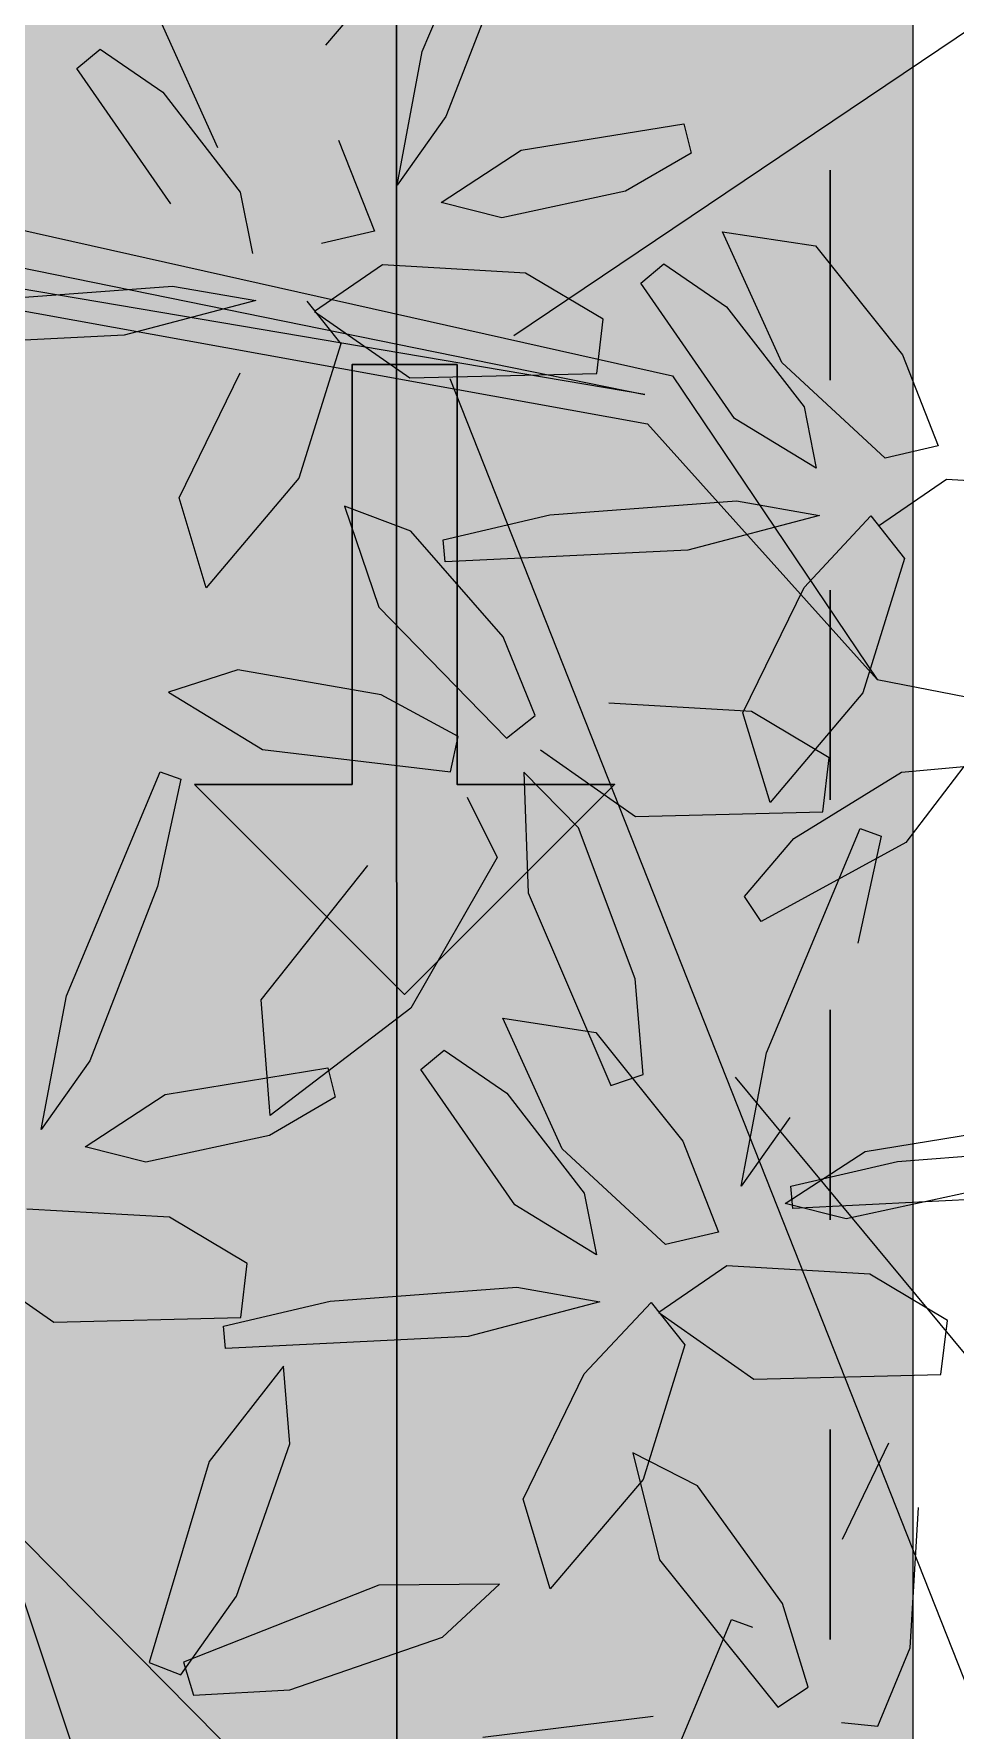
# Model space of a CAD drawing. Header units: metres. Extents: x 349703 to 349913, y 9282546 to 9282694.
# Drawn here: x 349773.642 to 349774.08, y 9282623.84 to 9282624.648 of the extents above; entities that cross this region are included whole.
import ezdxf

# ---------------------------------------------------------------- set-up
doc = ezdxf.new("R2010")
doc.units = ezdxf.units.M
doc.header["$LTSCALE"] = 0.25
doc.linetypes.add('01 nivel$0$HIDDEN2', pattern=[0.1875, 0.125, -0.0625])
for name, color, linetype, lineweight in [('.', 7, 'Continuous', 0), ('0_ CUNETAS', 160, 'Continuous', 5), ('AREA-VERDE', 3, 'CONTINUOUS', 9), ('ARQ-FONDO', 253, 'CONTINUOUS', 9), ('CUNETAS-RED', 5, 'CONTINUOUS', 18)]:
    doc.layers.add(name, color=color, linetype=linetype, lineweight=lineweight)

# ---------------------------------------------------------------- blocks, each defined once
blk = doc.blocks.new('67')
at = {"layer": 'AREA-VERDE', "lineweight": 0, "true_color": 0xc4e4b2, "transparency": 33554687}
h = blk.add_hatch(color=3, dxfattribs=at)
h.dxf.hatch_style = 1
h.paths.add_polyline_path([(349446.78444, 9282622.96004), (349448.41051, 9282622.96004), (349448.41051, 9282626.8063), (349446.78444, 9282626.8063)])
at = {"layer": 'ARQ-FONDO'}
blk.add_lwpolyline([(349446.78444, 9282626.8063), (349448.41051, 9282626.8063), (349448.41051, 9282622.96004), (349446.78444, 9282622.96004)], close=True, dxfattribs=at)
blk = doc.blocks.new('ARR2')
at = {"layer": 'ARQ-FONDO', "lineweight": 5}
for p, q in [((2741.5502, 1214.183), (2742.0863, 1214.5442)), ((2741.4872, 1214.3786), (2741.5517, 1214.5329)), ((2741.4844, 1214.4585), (2741.4206, 1214.383)), ((2741.55, 1214.454), (2741.5034, 1214.3339)), ((2741.3465, 1214.3123), (2741.3059, 1214.4024)), ((2741.2494, 1214.3669), (2741.2654, 1214.3803)), ((2741.2654, 1214.3803), (2741.3085, 1214.3507)), ((2741.4698, 1214.2865), (2741.4872, 1214.3786)), ((2741.3141, 1214.2738), (2741.2494, 1214.3669)), ((2741.3085, 1214.3507), (2741.3618, 1214.2818)), ((2741.5034, 1214.3339), (2741.4698, 1214.2865)), ((2741.5552, 1214.3106), (2741.6671, 1214.3289)), ((2741.6671, 1214.3289), (2741.6723, 1214.3087)), ((2741.4295, 1214.3176), (2741.4543, 1214.255)), ((2741.5001, 1214.2747), (2741.5552, 1214.3106)), ((2741.6723, 1214.3087), (2741.627, 1214.2825)), ((2741.0145, 1214.2999), (2741.6594, 1214.1552)), ((2740.9784, 1214.277), (2741.6403, 1214.1425)), ((2741.3618, 1214.2818), (2741.3702, 1214.2395)), ((2741.5419, 1214.264), (2741.5001, 1214.2747)), ((2741.627, 1214.2825), (2741.5419, 1214.264)), ((2741.6403, 1214.1425), (2740.9849, 1214.2535)), ((2741.4543, 1214.255), (2741.4177, 1214.2465)), ((2741.6939, 1214.2545), (2741.7579, 1214.2447)), ((2741.7346, 1214.1645), (2741.6939, 1214.2545)), ((2740.9909, 1214.2402), (2741.6422, 1214.1223)), ((2741.7579, 1214.2447), (2741.8176, 1214.1698)), ((2741.4599, 1214.2317), (2741.413, 1214.1996)), ((2741.5582, 1214.2261), (2741.4599, 1214.2317)), ((2741.6117, 1214.1942), (2741.5582, 1214.2261)), ((2741.6375, 1214.2191), (2741.6534, 1214.2325)), ((2741.6534, 1214.2325), (2741.6966, 1214.2029)), ((2741.1868, 1214.2074), (2741.3153, 1214.217)), ((2741.3153, 1214.217), (2741.3725, 1214.2071)), ((2741.7021, 1214.126), (2741.6375, 1214.2191)), ((2741.3725, 1214.2071), (2741.2819, 1214.1832)), ((2741.4077, 1214.2066), (2741.4311, 1214.1773)), ((2741.6966, 1214.2029), (2741.7499, 1214.134)), ((2741.413, 1214.1996), (2741.4785, 1214.1539)), ((2741.6072, 1214.157), (2741.6117, 1214.1942)), ((2741.2819, 1214.1832), (2741.1149, 1214.1749)), ((2741.4311, 1214.1773), (2741.4023, 1214.0847)), ((2741.8176, 1214.1698), (2741.8423, 1214.1071)), ((2741.3198, 1214.0712), (2741.3618, 1214.1573)), ((2741.4785, 1214.1539), (2741.6072, 1214.157)), ((2741.6594, 1214.1552), (2741.8003, 1213.9461)), ((2741.8058, 1214.0986), (2741.7346, 1214.1645)), ((2741.5062, 1214.1534), (2741.9224, 1213.0996)), ((2741.7499, 1214.134), (2741.7583, 1214.0916)), ((2741.6422, 1214.1223), (2741.8003, 1213.9461)), ((2741.7583, 1214.0916), (2741.7021, 1214.126)), ((2741.8423, 1214.1071), (2741.8058, 1214.0986)), ((2741.4023, 1214.0847), (2741.3385, 1214.0092)), ((2741.848, 1214.0839), (2741.8011, 1214.0518)), ((2741.9463, 1214.0783), (2741.848, 1214.0839)), ((2741.3385, 1214.0092), (2741.3198, 1214.0712)), ((2741.4336, 1214.0656), (2741.4573, 1213.9959)), ((2741.4793, 1214.0484), (2741.4336, 1214.0656)), ((2741.5749, 1214.0596), (2741.7034, 1214.0691)), ((2741.7034, 1214.0691), (2741.7606, 1214.0592)), ((2741.5015, 1214.0423), (2741.5749, 1214.0596)), ((2741.7606, 1214.0592), (2741.67, 1214.0353)), ((2741.7499, 1214.0095), (2741.7958, 1214.0588)), ((2741.7958, 1214.0588), (2741.8191, 1214.0294)), ((2741.5429, 1213.9756), (2741.4793, 1214.0484)), ((2741.503, 1214.0271), (2741.5015, 1214.0423)), ((2741.67, 1214.0353), (2741.503, 1214.0271)), ((2741.8191, 1214.0294), (2741.7904, 1213.9369)), ((2741.7079, 1213.9233), (2741.7499, 1214.0095)), ((2741.4573, 1213.9959), (2741.5452, 1213.9058)), ((2741.5648, 1213.9214), (2741.5429, 1213.9756)), ((2741.3603, 1213.9527), (2741.3126, 1213.9375)), ((2741.4588, 1213.9356), (2741.3603, 1213.9527)), ((2741.8003, 1213.9461), (2742.1503, 1213.8779)), ((2741.3126, 1213.9375), (2741.3773, 1213.8979)), ((2741.5118, 1213.9069), (2741.4588, 1213.9356)), ((2741.7904, 1213.9369), (2741.7265, 1213.8614)), ((2741.5452, 1213.9058), (2741.5648, 1213.9214)), ((2741.7138, 1213.9242), (2741.6155, 1213.9298)), ((2741.7265, 1213.8614), (2741.7079, 1213.9233)), ((2741.7673, 1213.8923), (2741.7138, 1213.9242)), ((2741.5065, 1213.8825), (2741.5118, 1213.9069)), ((2741.3773, 1213.8979), (2741.5065, 1213.8825)), ((2741.5686, 1213.8977), (2741.634, 1213.8519)), ((2741.7628, 1213.8551), (2741.7673, 1213.8923)), ((2741.2422, 1213.7283), (2741.3067, 1213.8826)), ((2741.321, 1213.8774), (2741.305, 1213.8037)), ((2741.3067, 1213.8826), (2741.321, 1213.8774)), ((2741.557, 1213.8823), (2741.56, 1213.7993)), ((2741.5947, 1213.8441), (2741.557, 1213.8823)), ((2741.7429, 1213.8367), (2741.817, 1213.8824)), ((2741.817, 1213.8824), (2741.86, 1213.8862)), ((2741.86, 1213.8862), (2741.8199, 1213.834)), ((2741.5181, 1213.8651), (2741.5386, 1213.8235)), ((2741.634, 1213.8519), (2741.7628, 1213.8551)), ((2741.6338, 1213.7401), (2741.5947, 1213.8441)), ((2741.7241, 1213.6891), (2741.7885, 1213.8435)), ((2741.7885, 1213.8435), (2741.8029, 1213.8382)), ((2741.7089, 1213.7968), (2741.7429, 1213.8367)), ((2741.8199, 1213.834), (2741.7205, 1213.7795)), ((2741.8029, 1213.8382), (2741.7869, 1213.7646)), ((2741.3763, 1213.7255), (2741.4497, 1213.818)), ((2741.5386, 1213.8235), (2741.4794, 1213.7197)), ((2741.305, 1213.8037), (2741.2584, 1213.6836)), ((2741.56, 1213.7993), (2741.6169, 1213.6665)), ((2741.7205, 1213.7795), (2741.7089, 1213.7968)), ((2741.6393, 1213.674), (2741.6338, 1213.7401)), ((2741.2248, 1213.6363), (2741.2422, 1213.7283)), ((2741.3824, 1213.6459), (2741.3763, 1213.7255)), ((2741.4794, 1213.7197), (2741.3824, 1213.6459)), ((2741.5427, 1213.713), (2741.6067, 1213.7031)), ((2741.5834, 1213.6229), (2741.5427, 1213.713)), ((2741.6067, 1213.7031), (2741.6664, 1213.6282)), ((2741.4862, 1213.6775), (2741.5022, 1213.6909)), ((2741.5022, 1213.6909), (2741.5454, 1213.6613)), ((2741.7067, 1213.5971), (2741.7241, 1213.6891)), ((2741.2584, 1213.6836), (2741.2248, 1213.6363)), ((2741.3103, 1213.6603), (2741.4221, 1213.6786)), ((2741.4221, 1213.6786), (2741.4273, 1213.6584)), ((2741.5509, 1213.5844), (2741.4862, 1213.6775)), ((2741.6169, 1213.6665), (2741.6393, 1213.674)), ((2741.7026, 1213.6723), (2742.0451, 1213.2589)), ((2741.2551, 1213.6244), (2741.3103, 1213.6603)), ((2741.4273, 1213.6584), (2741.382, 1213.6322)), ((2741.5454, 1213.6613), (2741.5987, 1213.5924)), ((2741.7402, 1213.6445), (2741.7067, 1213.5971)), ((2740.9374, 1213.632), (2741.6198, 1212.9417)), ((2741.382, 1213.6322), (2741.2969, 1213.6137)), ((2741.7921, 1213.6211), (2741.904, 1213.6395)), ((2741.2969, 1213.6137), (2741.2551, 1213.6244)), ((2741.6546, 1213.5571), (2741.5834, 1213.6229)), ((2741.6664, 1213.6282), (2741.6911, 1213.5655)), ((2741.7369, 1213.5853), (2741.7921, 1213.6211)), ((2741.8142, 1213.6143), (2741.9427, 1213.6239)), ((2741.7408, 1213.5971), (2741.8142, 1213.6143)), ((2741.7423, 1213.5819), (2741.7408, 1213.5971)), ((2741.607, 1213.55), (2741.5509, 1213.5844)), ((2741.5987, 1213.5924), (2741.607, 1213.55)), ((2741.7788, 1213.5746), (2741.7369, 1213.5853)), ((2741.9093, 1213.5901), (2741.7423, 1213.5819)), ((2741.8639, 1213.593), (2741.7788, 1213.5746)), ((2741.3132, 1213.5759), (2741.215, 1213.5814)), ((2741.3667, 1213.544), (2741.3132, 1213.5759)), ((2741.6911, 1213.5655), (2741.6546, 1213.5571)), ((2741.168, 1213.5493), (2741.2335, 1213.5036)), ((2741.3622, 1213.5067), (2741.3667, 1213.544)), ((2741.6968, 1213.5423), (2741.6499, 1213.5102)), ((2741.7951, 1213.5367), (2741.6968, 1213.5423)), ((2741.8486, 1213.5048), (2741.7951, 1213.5367)), ((2741.4237, 1213.518), (2741.5522, 1213.5276)), ((2741.5522, 1213.5276), (2741.6094, 1213.5176)), ((2741.3503, 1213.5007), (2741.4237, 1213.518)), ((2741.6094, 1213.5176), (2741.5188, 1213.4937)), ((2741.5987, 1213.4679), (2741.6446, 1213.5172)), ((2741.6446, 1213.5172), (2741.6679, 1213.4879)), ((2741.2335, 1213.5036), (2741.3622, 1213.5067)), ((2741.6499, 1213.5102), (2741.7153, 1213.4644)), ((2741.844, 1213.4676), (2741.8486, 1213.5048)), ((2741.3517, 1213.4855), (2741.3503, 1213.5007)), ((2741.5188, 1213.4937), (2741.3517, 1213.4855)), ((2741.6679, 1213.4879), (2741.6391, 1213.3953)), ((2741.3916, 1213.4732), (2741.3406, 1213.4076)), ((2741.396, 1213.4197), (2741.3916, 1213.4732)), ((2741.5567, 1213.3817), (2741.5987, 1213.4679)), ((2741.7153, 1213.4644), (2741.844, 1213.4676)), ((2741.3593, 1213.3148), (2741.396, 1213.4197)), ((2741.8081, 1213.4202), (2741.7762, 1213.3538)), ((2741.3406, 1213.4076), (2741.2992, 1213.2692)), ((2741.632, 1213.4135), (2741.6504, 1213.3399)), ((2741.6767, 1213.3909), (2741.632, 1213.4135)), ((2741.6391, 1213.3953), (2741.5753, 1213.3198)), ((2741.735, 1213.3098), (2741.6767, 1213.3909)), ((2741.5753, 1213.3198), (2741.5567, 1213.3817)), ((2741.823, 1213.2793), (2741.8287, 1213.3759)), ((2741.6504, 1213.3399), (2741.7318, 1213.2384)), ((2741.2088, 1213.3241), (2741.3717, 1212.8358)), ((2741.3211, 1213.2606), (2741.3593, 1213.3148)), ((2741.4573, 1213.3225), (2741.3229, 1213.2693)), ((2741.5403, 1213.3232), (2741.4573, 1213.3225)), ((2741.501, 1213.2866), (2741.5403, 1213.3232)), ((2741.7527, 1213.2522), (2741.735, 1213.3098)), ((2741.6357, 1213.1444), (2741.7001, 1213.2988)), ((2741.7001, 1213.2988), (2741.7145, 1213.2935)), ((2741.396, 1213.2504), (2741.501, 1213.2866)), ((2741.8006, 1213.2254), (2741.823, 1213.2793)), ((2741.2992, 1213.2692), (2741.3211, 1213.2606)), ((2741.3229, 1213.2693), (2741.3298, 1213.2467)), ((2741.3298, 1213.2467), (2741.396, 1213.2504)), ((2741.7318, 1213.2384), (2741.7527, 1213.2522)), ((2741.5289, 1213.2177), (2741.6461, 1213.2322)), ((2741.7757, 1213.2279), (2741.8006, 1213.2254))]:
    blk.add_line(p, q, dxfattribs=at)
blk = doc.blocks.new('*U2193')
at = {"layer": '.', "lineweight": 30}
h = blk.add_hatch(color=1, dxfattribs=at)
h.dxf.hatch_style = 1
h.paths.add_polyline_path([(-0.025, -0.05), (-0.1, -0.05), (0, -0.15), (0.1, -0.05), (0.025, -0.05), (0.025, 0.15), (-0.025, 0.15)])
at = {"layer": '0_ CUNETAS', "color": 1, "lineweight": 30}
blk.add_lwpolyline([(-0.1, -0.05), (-0.025, -0.05), (-0.025, 0.15), (0.025, 0.15), (0.025, -0.05), (0.1, -0.05), (0, -0.15)], close=True, dxfattribs=at)
blk = doc.blocks.new('*U2190')
at = {"layer": '0_ CUNETAS', "color": 0, "linetype": 'ByBlock', "lineweight": -2, "transparency": 16777216}
blk.add_blockref('*U2193', (0, 39), dxfattribs=at)
blk = doc.blocks.new('drenaje')
at = {"layer": 'CUNETAS-RED', "linetype": '01 nivel$0$HIDDEN2', "lineweight": 30}
blk.add_line((55.86489, -34.35446), (55.86489, -90.38028), dxfattribs=at)
at = {"layer": 'CUNETAS-RED', "lineweight": 0}
blk.add_blockref('*U2190', (55.66215, -90.19707), dxfattribs=at)

msp = doc.modelspace()

# ---------------------------------------------------------------- linework, layer by layer
at = {"layer": 'ARQ-FONDO', "lineweight": 30}
msp.add_lwpolyline([(349782.30377, 9282643.21719), (349782.30377, 9282641.63754), (349782.09693, 9282641.4307), (349774.00958, 9282641.4307), (349773.81158, 9282641.2327), (349773.8207, 9282585.0699)], dxfattribs=at)

# ---------------------------------------------------------------- block references
at = {"layer": 'ARQ-FONDO'}
msp.add_blockref('67', (325.64947, 0), dxfattribs=at)
at = {"layer": 'ARQ-FONDO', "xscale": 0.6917913537138002, "yscale": 0.6917913537138002, "zscale": 0.6917913537138002}
msp.add_blockref('ARR2', (347877.28936, 9281784.5433), dxfattribs=at)
at = {"layer": 'CUNETAS-RED', "lineweight": 30}
msp.add_blockref('drenaje', (349718.15587, 9282675.53782), dxfattribs=at)

doc.saveas('drawing.dxf')
